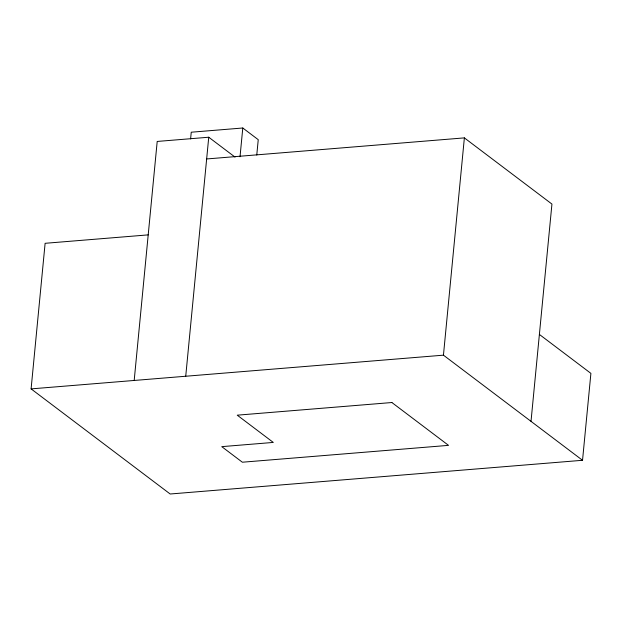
<?xml version="1.0" encoding="UTF-8"?>
<svg xmlns="http://www.w3.org/2000/svg" width="622" height="622" viewBox="0 0 622 622"><rect width="100%" height="100%" fill="white"/><g stroke="black" fill="none" stroke-linecap="round" stroke-linejoin="round"><path stroke-width="0.93" d="M539.391 334.442L590.9 373.371L582.534 460.288L170.179 494L31.1 388.89L45.118 243.303L148.207 234.875M134.189 380.454L157.203 141.443L208.743 137.229L235.015 157.086M190.604 138.924L191.249 132.214L242.79 128L258.247 139.678L256.769 155.01M185.729 376.24L208.743 137.229M240.022 156.752L242.79 128M582.534 460.288L443.447 355.17L464.37 137.882L206.652 158.96M531.017 421.351L551.939 204.07L464.37 137.882M31.1 388.89L443.447 355.17M391.876 402.527L237.246 415.177L273.299 442.429L221.759 446.643L242.362 462.216L448.54 445.36L391.876 402.527"/></g></svg>
